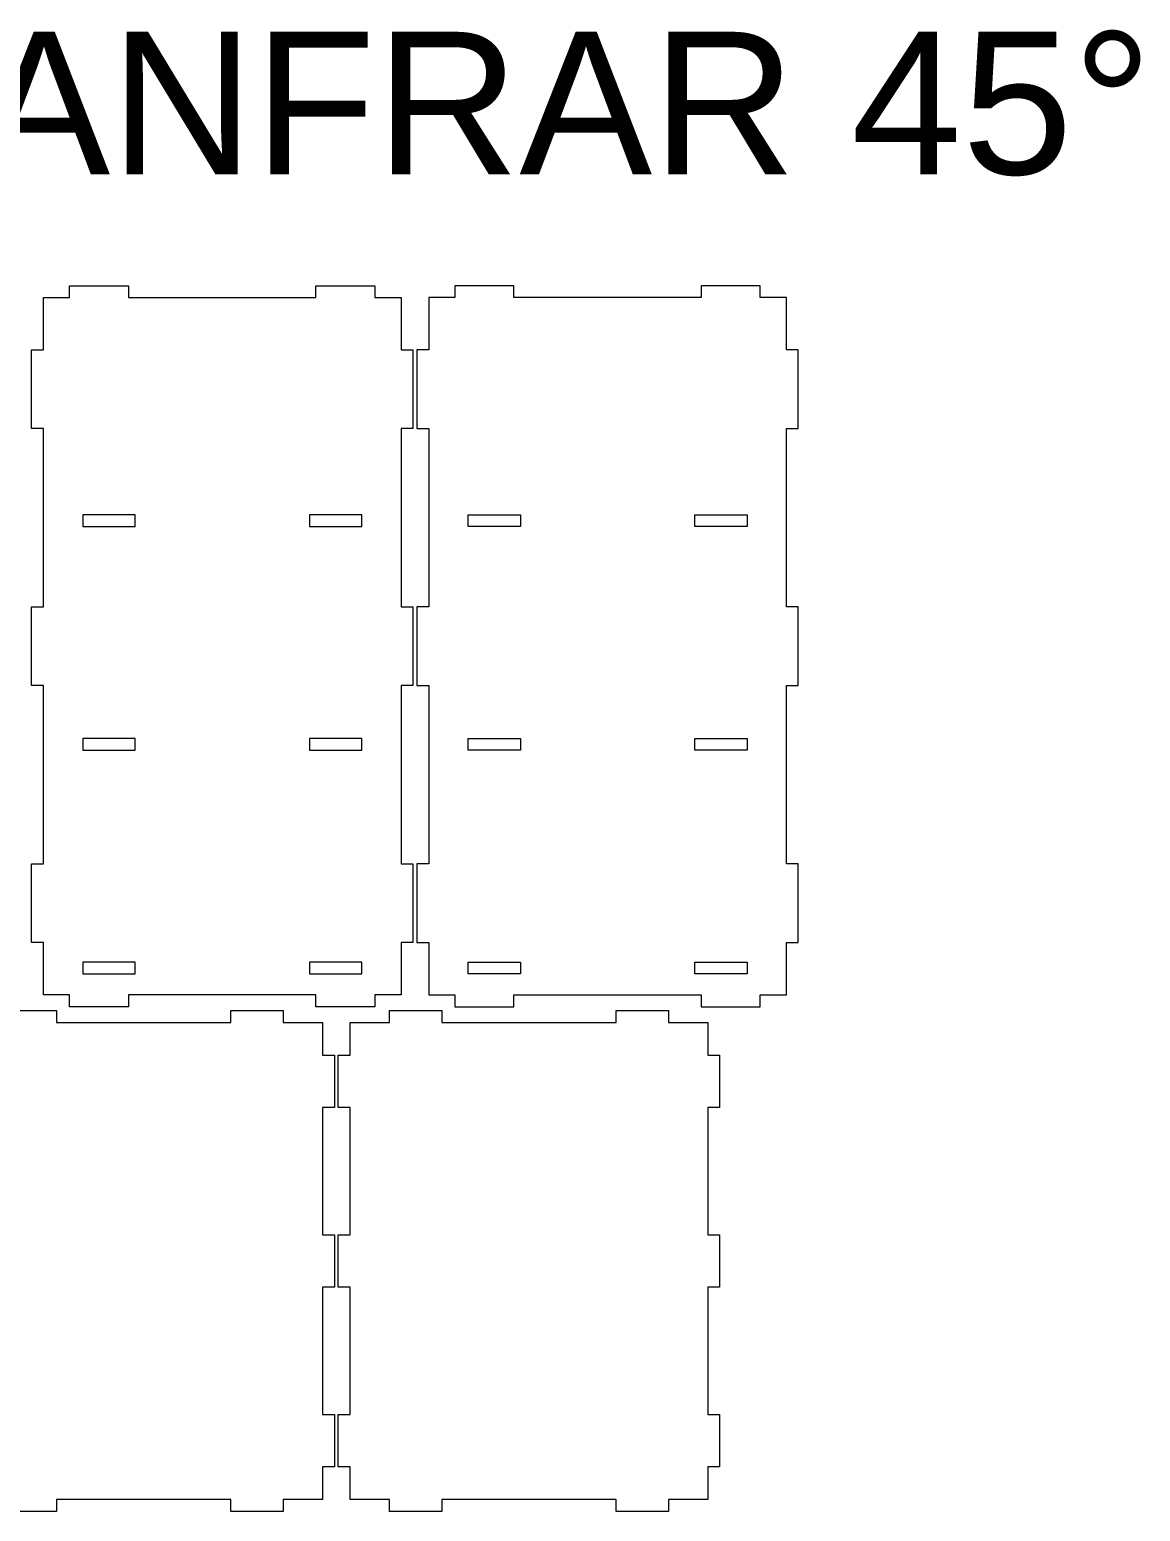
# Model space of a CAD drawing. Header units: millimetres. Extents: x -1821 to 1822, y -775 to 777.
# Drawn here: x -777 to 70, y -523 to 607 of the extents above; entities that cross this region are included whole.
import ezdxf

# ---------------------------------------------------------------- set-up
doc = ezdxf.new("R2010")
doc.units = ezdxf.units.MM
doc.header["$MEASUREMENT"] = 0
doc.layers.add('Layer 1', color=7, linetype='Continuous')
doc.styles.add('0', font='arial.ttf', dxfattribs={"height": 1})

msp = doc.modelspace()

# ---------------------------------------------------------------- linework, layer by layer
at = {"layer": 'Layer 1', "color": 250, "lineweight": 20}
for points, knots in [([(-775.5913, 362.695), (-775.5913, 362.695), (-775.5913, 302.695), (-775.5913, 302.695), (-775.5913, 302.695), (-775.5913, 302.695), (-766.5913, 302.695), (-766.5913, 302.695), (-766.5913, 302.695), (-766.5913, 302.695), (-766.5913, 166.695), (-766.5913, 166.695), (-766.5913, 166.695), (-766.5913, 166.695), (-775.5913, 166.695), (-775.5913, 166.695), (-775.5913, 166.695), (-775.5913, 166.695), (-775.5913, 106.695), (-775.5913, 106.695), (-775.5913, 106.695), (-775.5913, 106.695), (-766.5913, 106.695), (-766.5913, 106.695), (-766.5913, 106.695), (-766.5913, 106.695), (-766.5913, -29.305), (-766.5913, -29.305), (-766.5913, -29.305), (-766.5913, -29.305), (-775.5913, -29.305), (-775.5913, -29.305), (-775.5913, -29.305), (-775.5913, -29.305), (-775.5913, -89.305), (-775.5913, -89.305), (-775.5913, -89.305), (-775.5913, -89.305), (-766.5913, -89.305), (-766.5913, -89.305), (-766.5913, -89.305), (-766.5913, -89.305), (-766.5913, -129.305), (-766.5913, -129.305), (-766.5913, -129.305), (-766.5913, -129.305), (-746.5913, -129.305), (-746.5913, -129.305), (-746.5913, -129.305), (-746.5913, -129.305), (-746.5913, -138.305), (-746.5913, -138.305), (-746.5913, -138.305), (-746.5913, -138.305), (-701.5913, -138.305), (-701.5913, -138.305), (-701.5913, -138.305), (-701.5913, -138.305), (-701.5913, -129.305), (-701.5913, -129.305), (-701.5913, -129.305), (-701.5913, -129.305), (-558.5913, -129.305), (-558.5913, -129.305), (-558.5913, -129.305), (-558.5913, -129.305), (-558.5913, -138.305), (-558.5913, -138.305), (-558.5913, -138.305), (-558.5913, -138.305), (-513.5913, -138.305), (-513.5913, -138.305), (-513.5913, -138.305), (-513.5913, -138.305), (-513.5913, -129.305), (-513.5913, -129.305), (-513.5913, -129.305), (-513.5913, -129.305), (-493.5913, -129.305), (-493.5913, -129.305), (-493.5913, -129.305), (-493.5913, -129.305), (-493.5913, -89.305), (-493.5913, -89.305), (-493.5913, -89.305), (-493.5913, -89.305), (-484.5913, -89.305), (-484.5913, -89.305), (-484.5913, -89.305), (-484.5913, -89.305), (-484.5913, -29.305), (-484.5913, -29.305), (-484.5913, -29.305), (-484.5913, -29.305), (-493.5913, -29.305), (-493.5913, -29.305), (-493.5913, -29.305), (-493.5913, -29.305), (-493.5913, 106.695), (-493.5913, 106.695), (-493.5913, 106.695), (-493.5913, 106.695), (-484.5913, 106.695), (-484.5913, 106.695), (-484.5913, 106.695), (-484.5913, 106.695), (-484.5913, 166.695), (-484.5913, 166.695), (-484.5913, 166.695), (-484.5913, 166.695), (-493.5913, 166.695), (-493.5913, 166.695), (-493.5913, 166.695), (-493.5913, 166.695), (-493.5913, 302.695), (-493.5913, 302.695), (-493.5913, 302.695), (-493.5913, 302.695), (-484.5913, 302.695), (-484.5913, 302.695), (-484.5913, 302.695), (-484.5913, 302.695), (-484.5913, 362.695), (-484.5913, 362.695), (-484.5913, 362.695), (-484.5913, 362.695), (-493.5913, 362.695), (-493.5913, 362.695), (-493.5913, 362.695), (-493.5913, 362.695), (-493.5913, 402.695), (-493.5913, 402.695), (-493.5913, 402.695), (-493.5913, 402.695), (-513.5913, 402.695), (-513.5913, 402.695), (-513.5913, 402.695), (-513.5913, 402.695), (-513.5913, 411.695), (-513.5913, 411.695), (-513.5913, 411.695), (-513.5913, 411.695), (-558.5913, 411.695), (-558.5913, 411.695), (-558.5913, 411.695), (-558.5913, 411.695), (-558.5913, 402.695), (-558.5913, 402.695), (-558.5913, 402.695), (-558.5913, 402.695), (-701.5913, 402.695), (-701.5913, 402.695), (-701.5913, 402.695), (-701.5913, 402.695), (-701.5913, 411.695), (-701.5913, 411.695), (-701.5913, 411.695), (-701.5913, 411.695), (-746.5913, 411.695), (-746.5913, 411.695), (-746.5913, 411.695), (-746.5913, 411.695), (-746.5913, 402.695), (-746.5913, 402.695), (-746.5913, 402.695), (-746.5913, 402.695), (-766.5913, 402.695), (-766.5913, 402.695), (-766.5913, 402.695), (-766.5913, 402.695), (-766.5913, 362.695), (-766.5913, 362.695), (-766.5913, 362.695), (-766.5913, 362.695), (-775.5913, 362.695), (-775.5913, 362.695)], [0, 0, 0, 0, 0.022222222, 0.022222222, 0.022222222, 0.022222222, 0.044444444, 0.044444444, 0.044444444, 0.044444444, 0.066666667, 0.066666667, 0.066666667, 0.066666667, 0.088888889, 0.088888889, 0.088888889, 0.088888889, 0.111111111, 0.111111111, 0.111111111, 0.111111111, 0.133333333, 0.133333333, 0.133333333, 0.133333333, 0.155555556, 0.155555556, 0.155555556, 0.155555556, 0.177777778, 0.177777778, 0.177777778, 0.177777778, 0.2, 0.2, 0.2, 0.2, 0.222222222, 0.222222222, 0.222222222, 0.222222222, 0.244444444, 0.244444444, 0.244444444, 0.244444444, 0.266666667, 0.266666667, 0.266666667, 0.266666667, 0.288888889, 0.288888889, 0.288888889, 0.288888889, 0.311111111, 0.311111111, 0.311111111, 0.311111111, 0.333333333, 0.333333333, 0.333333333, 0.333333333, 0.355555556, 0.355555556, 0.355555556, 0.355555556, 0.377777778, 0.377777778, 0.377777778, 0.377777778, 0.4, 0.4, 0.4, 0.4, 0.422222222, 0.422222222, 0.422222222, 0.422222222, 0.444444444, 0.444444444, 0.444444444, 0.444444444, 0.466666667, 0.466666667, 0.466666667, 0.466666667, 0.488888889, 0.488888889, 0.488888889, 0.488888889, 0.511111111, 0.511111111, 0.511111111, 0.511111111, 0.533333333, 0.533333333, 0.533333333, 0.533333333, 0.555555556, 0.555555556, 0.555555556, 0.555555556, 0.577777778, 0.577777778, 0.577777778, 0.577777778, 0.6, 0.6, 0.6, 0.6, 0.622222222, 0.622222222, 0.622222222, 0.622222222, 0.644444444, 0.644444444, 0.644444444, 0.644444444, 0.666666667, 0.666666667, 0.666666667, 0.666666667, 0.688888889, 0.688888889, 0.688888889, 0.688888889, 0.711111111, 0.711111111, 0.711111111, 0.711111111, 0.733333333, 0.733333333, 0.733333333, 0.733333333, 0.755555556, 0.755555556, 0.755555556, 0.755555556, 0.777777778, 0.777777778, 0.777777778, 0.777777778, 0.8, 0.8, 0.8, 0.8, 0.822222222, 0.822222222, 0.822222222, 0.822222222, 0.844444444, 0.844444444, 0.844444444, 0.844444444, 0.866666667, 0.866666667, 0.866666667, 0.866666667, 0.888888889, 0.888888889, 0.888888889, 0.888888889, 0.911111111, 0.911111111, 0.911111111, 0.911111111, 0.933333333, 0.933333333, 0.933333333, 0.933333333, 0.955555556, 0.955555556, 0.955555556, 0.955555556, 1, 1, 1, 1]), ([(-190.5913, 362.695), (-190.5913, 362.695), (-190.5913, 302.695), (-190.5913, 302.695), (-190.5913, 302.695), (-190.5913, 302.695), (-199.5913, 302.695), (-199.5913, 302.695), (-199.5913, 302.695), (-199.5913, 302.695), (-199.5913, 166.695), (-199.5913, 166.695), (-199.5913, 166.695), (-199.5913, 166.695), (-190.5913, 166.695), (-190.5913, 166.695), (-190.5913, 166.695), (-190.5913, 166.695), (-190.5913, 106.695), (-190.5913, 106.695), (-190.5913, 106.695), (-190.5913, 106.695), (-199.5913, 106.695), (-199.5913, 106.695), (-199.5913, 106.695), (-199.5913, 106.695), (-199.5913, -29.305), (-199.5913, -29.305), (-199.5913, -29.305), (-199.5913, -29.305), (-190.5913, -29.305), (-190.5913, -29.305), (-190.5913, -29.305), (-190.5913, -29.305), (-190.5913, -89.305), (-190.5913, -89.305), (-190.5913, -89.305), (-190.5913, -89.305), (-199.5913, -89.305), (-199.5913, -89.305), (-199.5913, -89.305), (-199.5913, -89.305), (-199.5913, -129.305), (-199.5913, -129.305), (-199.5913, -129.305), (-199.5913, -129.305), (-219.5913, -129.305), (-219.5913, -129.305), (-219.5913, -129.305), (-219.5913, -129.305), (-219.5913, -138.305), (-219.5913, -138.305), (-219.5913, -138.305), (-219.5913, -138.305), (-264.5913, -138.305), (-264.5913, -138.305), (-264.5913, -138.305), (-264.5913, -138.305), (-264.5913, -129.305), (-264.5913, -129.305), (-264.5913, -129.305), (-264.5913, -129.305), (-407.5913, -129.305), (-407.5913, -129.305), (-407.5913, -129.305), (-407.5913, -129.305), (-407.5913, -138.305), (-407.5913, -138.305), (-407.5913, -138.305), (-407.5913, -138.305), (-452.5913, -138.305), (-452.5913, -138.305), (-452.5913, -138.305), (-452.5913, -138.305), (-452.5913, -129.305), (-452.5913, -129.305), (-452.5913, -129.305), (-452.5913, -129.305), (-472.5913, -129.305), (-472.5913, -129.305), (-472.5913, -129.305), (-472.5913, -129.305), (-472.5913, -89.305), (-472.5913, -89.305), (-472.5913, -89.305), (-472.5913, -89.305), (-481.5913, -89.305), (-481.5913, -89.305), (-481.5913, -89.305), (-481.5913, -89.305), (-481.5913, -29.305), (-481.5913, -29.305), (-481.5913, -29.305), (-481.5913, -29.305), (-472.5913, -29.305), (-472.5913, -29.305), (-472.5913, -29.305), (-472.5913, -29.305), (-472.5913, 106.695), (-472.5913, 106.695), (-472.5913, 106.695), (-472.5913, 106.695), (-481.5913, 106.695), (-481.5913, 106.695), (-481.5913, 106.695), (-481.5913, 106.695), (-481.5913, 166.695), (-481.5913, 166.695), (-481.5913, 166.695), (-481.5913, 166.695), (-472.5913, 166.695), (-472.5913, 166.695), (-472.5913, 166.695), (-472.5913, 166.695), (-472.5913, 302.695), (-472.5913, 302.695), (-472.5913, 302.695), (-472.5913, 302.695), (-481.5913, 302.695), (-481.5913, 302.695), (-481.5913, 302.695), (-481.5913, 302.695), (-481.5913, 362.695), (-481.5913, 362.695), (-481.5913, 362.695), (-481.5913, 362.695), (-472.5913, 362.695), (-472.5913, 362.695), (-472.5913, 362.695), (-472.5913, 362.695), (-472.5913, 402.695), (-472.5913, 402.695), (-472.5913, 402.695), (-472.5913, 402.695), (-452.5913, 402.695), (-452.5913, 402.695), (-452.5913, 402.695), (-452.5913, 402.695), (-452.5913, 411.695), (-452.5913, 411.695), (-452.5913, 411.695), (-452.5913, 411.695), (-407.5913, 411.695), (-407.5913, 411.695), (-407.5913, 411.695), (-407.5913, 411.695), (-407.5913, 402.695), (-407.5913, 402.695), (-407.5913, 402.695), (-407.5913, 402.695), (-264.5913, 402.695), (-264.5913, 402.695), (-264.5913, 402.695), (-264.5913, 402.695), (-264.5913, 411.695), (-264.5913, 411.695), (-264.5913, 411.695), (-264.5913, 411.695), (-219.5913, 411.695), (-219.5913, 411.695), (-219.5913, 411.695), (-219.5913, 411.695), (-219.5913, 402.695), (-219.5913, 402.695), (-219.5913, 402.695), (-219.5913, 402.695), (-199.5913, 402.695), (-199.5913, 402.695), (-199.5913, 402.695), (-199.5913, 402.695), (-199.5913, 362.695), (-199.5913, 362.695), (-199.5913, 362.695), (-199.5913, 362.695), (-190.5913, 362.695), (-190.5913, 362.695)], [0, 0, 0, 0, 0.022222222, 0.022222222, 0.022222222, 0.022222222, 0.044444444, 0.044444444, 0.044444444, 0.044444444, 0.066666667, 0.066666667, 0.066666667, 0.066666667, 0.088888889, 0.088888889, 0.088888889, 0.088888889, 0.111111111, 0.111111111, 0.111111111, 0.111111111, 0.133333333, 0.133333333, 0.133333333, 0.133333333, 0.155555556, 0.155555556, 0.155555556, 0.155555556, 0.177777778, 0.177777778, 0.177777778, 0.177777778, 0.2, 0.2, 0.2, 0.2, 0.222222222, 0.222222222, 0.222222222, 0.222222222, 0.244444444, 0.244444444, 0.244444444, 0.244444444, 0.266666667, 0.266666667, 0.266666667, 0.266666667, 0.288888889, 0.288888889, 0.288888889, 0.288888889, 0.311111111, 0.311111111, 0.311111111, 0.311111111, 0.333333333, 0.333333333, 0.333333333, 0.333333333, 0.355555556, 0.355555556, 0.355555556, 0.355555556, 0.377777778, 0.377777778, 0.377777778, 0.377777778, 0.4, 0.4, 0.4, 0.4, 0.422222222, 0.422222222, 0.422222222, 0.422222222, 0.444444444, 0.444444444, 0.444444444, 0.444444444, 0.466666667, 0.466666667, 0.466666667, 0.466666667, 0.488888889, 0.488888889, 0.488888889, 0.488888889, 0.511111111, 0.511111111, 0.511111111, 0.511111111, 0.533333333, 0.533333333, 0.533333333, 0.533333333, 0.555555556, 0.555555556, 0.555555556, 0.555555556, 0.577777778, 0.577777778, 0.577777778, 0.577777778, 0.6, 0.6, 0.6, 0.6, 0.622222222, 0.622222222, 0.622222222, 0.622222222, 0.644444444, 0.644444444, 0.644444444, 0.644444444, 0.666666667, 0.666666667, 0.666666667, 0.666666667, 0.688888889, 0.688888889, 0.688888889, 0.688888889, 0.711111111, 0.711111111, 0.711111111, 0.711111111, 0.733333333, 0.733333333, 0.733333333, 0.733333333, 0.755555556, 0.755555556, 0.755555556, 0.755555556, 0.777777778, 0.777777778, 0.777777778, 0.777777778, 0.8, 0.8, 0.8, 0.8, 0.822222222, 0.822222222, 0.822222222, 0.822222222, 0.844444444, 0.844444444, 0.844444444, 0.844444444, 0.866666667, 0.866666667, 0.866666667, 0.866666667, 0.888888889, 0.888888889, 0.888888889, 0.888888889, 0.911111111, 0.911111111, 0.911111111, 0.911111111, 0.933333333, 0.933333333, 0.933333333, 0.933333333, 0.955555556, 0.955555556, 0.955555556, 0.955555556, 1, 1, 1, 1]), ([(-736.5913, 237.0283), (-736.5913, 237.0283), (-696.5913, 237.0283), (-696.5913, 237.0283), (-696.5913, 237.0283), (-696.5913, 237.0283), (-696.5913, 228.0283), (-696.5913, 228.0283), (-696.5913, 228.0283), (-696.5913, 228.0283), (-736.5913, 228.0283), (-736.5913, 228.0283), (-736.5913, 228.0283), (-736.5913, 228.0283), (-736.5913, 237.0283), (-736.5913, 237.0283)], [0, 0, 0, 0, 0.2, 0.2, 0.2, 0.2, 0.4, 0.4, 0.4, 0.4, 0.6, 0.6, 0.6, 0.6, 1, 1, 1, 1]), ([(-563.5913, 237.0283), (-563.5913, 237.0283), (-523.5913, 237.0283), (-523.5913, 237.0283), (-523.5913, 237.0283), (-523.5913, 237.0283), (-523.5913, 228.0283), (-523.5913, 228.0283), (-523.5913, 228.0283), (-523.5913, 228.0283), (-563.5913, 228.0283), (-563.5913, 228.0283), (-563.5913, 228.0283), (-563.5913, 228.0283), (-563.5913, 237.0283), (-563.5913, 237.0283)], [0, 0, 0, 0, 0.2, 0.2, 0.2, 0.2, 0.4, 0.4, 0.4, 0.4, 0.6, 0.6, 0.6, 0.6, 1, 1, 1, 1]), ([(-402.5913, 237.0283), (-402.5913, 237.0283), (-442.5913, 237.0283), (-442.5913, 237.0283), (-442.5913, 237.0283), (-442.5913, 237.0283), (-442.5913, 228.0283), (-442.5913, 228.0283), (-442.5913, 228.0283), (-442.5913, 228.0283), (-402.5913, 228.0283), (-402.5913, 228.0283), (-402.5913, 228.0283), (-402.5913, 228.0283), (-402.5913, 237.0283), (-402.5913, 237.0283)], [0, 0, 0, 0, 0.2, 0.2, 0.2, 0.2, 0.4, 0.4, 0.4, 0.4, 0.6, 0.6, 0.6, 0.6, 1, 1, 1, 1]), ([(-229.5913, 237.0283), (-229.5913, 237.0283), (-269.5913, 237.0283), (-269.5913, 237.0283), (-269.5913, 237.0283), (-269.5913, 237.0283), (-269.5913, 228.0283), (-269.5913, 228.0283), (-269.5913, 228.0283), (-269.5913, 228.0283), (-229.5913, 228.0283), (-229.5913, 228.0283), (-229.5913, 228.0283), (-229.5913, 228.0283), (-229.5913, 237.0283), (-229.5913, 237.0283)], [0, 0, 0, 0, 0.2, 0.2, 0.2, 0.2, 0.4, 0.4, 0.4, 0.4, 0.6, 0.6, 0.6, 0.6, 1, 1, 1, 1]), ([(-736.5913, 66.3617), (-736.5913, 66.3617), (-696.5913, 66.3617), (-696.5913, 66.3617), (-696.5913, 66.3617), (-696.5913, 66.3617), (-696.5913, 57.3617), (-696.5913, 57.3617), (-696.5913, 57.3617), (-696.5913, 57.3617), (-736.5913, 57.3617), (-736.5913, 57.3617), (-736.5913, 57.3617), (-736.5913, 57.3617), (-736.5913, 66.3617), (-736.5913, 66.3617)], [0, 0, 0, 0, 0.2, 0.2, 0.2, 0.2, 0.4, 0.4, 0.4, 0.4, 0.6, 0.6, 0.6, 0.6, 1, 1, 1, 1]), ([(-563.5913, 66.3617), (-563.5913, 66.3617), (-523.5913, 66.3617), (-523.5913, 66.3617), (-523.5913, 66.3617), (-523.5913, 66.3617), (-523.5913, 57.3617), (-523.5913, 57.3617), (-523.5913, 57.3617), (-523.5913, 57.3617), (-563.5913, 57.3617), (-563.5913, 57.3617), (-563.5913, 57.3617), (-563.5913, 57.3617), (-563.5913, 66.3617), (-563.5913, 66.3617)], [0, 0, 0, 0, 0.2, 0.2, 0.2, 0.2, 0.4, 0.4, 0.4, 0.4, 0.6, 0.6, 0.6, 0.6, 1, 1, 1, 1]), ([(-402.5913, 66.3617), (-402.5913, 66.3617), (-442.5913, 66.3617), (-442.5913, 66.3617), (-442.5913, 66.3617), (-442.5913, 66.3617), (-442.5913, 57.3617), (-442.5913, 57.3617), (-442.5913, 57.3617), (-442.5913, 57.3617), (-402.5913, 57.3617), (-402.5913, 57.3617), (-402.5913, 57.3617), (-402.5913, 57.3617), (-402.5913, 66.3617), (-402.5913, 66.3617)], [0, 0, 0, 0, 0.2, 0.2, 0.2, 0.2, 0.4, 0.4, 0.4, 0.4, 0.6, 0.6, 0.6, 0.6, 1, 1, 1, 1]), ([(-229.5913, 66.3617), (-229.5913, 66.3617), (-269.5913, 66.3617), (-269.5913, 66.3617), (-269.5913, 66.3617), (-269.5913, 66.3617), (-269.5913, 57.3617), (-269.5913, 57.3617), (-269.5913, 57.3617), (-269.5913, 57.3617), (-229.5913, 57.3617), (-229.5913, 57.3617), (-229.5913, 57.3617), (-229.5913, 57.3617), (-229.5913, 66.3617), (-229.5913, 66.3617)], [0, 0, 0, 0, 0.2, 0.2, 0.2, 0.2, 0.4, 0.4, 0.4, 0.4, 0.6, 0.6, 0.6, 0.6, 1, 1, 1, 1]), ([(-736.5913, -104.305), (-736.5913, -104.305), (-696.5913, -104.305), (-696.5913, -104.305), (-696.5913, -104.305), (-696.5913, -104.305), (-696.5913, -113.305), (-696.5913, -113.305), (-696.5913, -113.305), (-696.5913, -113.305), (-736.5913, -113.305), (-736.5913, -113.305), (-736.5913, -113.305), (-736.5913, -113.305), (-736.5913, -104.305), (-736.5913, -104.305)], [0, 0, 0, 0, 0.2, 0.2, 0.2, 0.2, 0.4, 0.4, 0.4, 0.4, 0.6, 0.6, 0.6, 0.6, 1, 1, 1, 1]), ([(-563.5913, -104.305), (-563.5913, -104.305), (-523.5913, -104.305), (-523.5913, -104.305), (-523.5913, -104.305), (-523.5913, -104.305), (-523.5913, -113.305), (-523.5913, -113.305), (-523.5913, -113.305), (-523.5913, -113.305), (-563.5913, -113.305), (-563.5913, -113.305), (-563.5913, -113.305), (-563.5913, -113.305), (-563.5913, -104.305), (-563.5913, -104.305)], [0, 0, 0, 0, 0.2, 0.2, 0.2, 0.2, 0.4, 0.4, 0.4, 0.4, 0.6, 0.6, 0.6, 0.6, 1, 1, 1, 1]), ([(-402.5913, -104.305), (-402.5913, -104.305), (-442.5913, -104.305), (-442.5913, -104.305), (-442.5913, -104.305), (-442.5913, -104.305), (-442.5913, -113.305), (-442.5913, -113.305), (-442.5913, -113.305), (-442.5913, -113.305), (-402.5913, -113.305), (-402.5913, -113.305), (-402.5913, -113.305), (-402.5913, -113.305), (-402.5913, -104.305), (-402.5913, -104.305)], [0, 0, 0, 0, 0.2, 0.2, 0.2, 0.2, 0.4, 0.4, 0.4, 0.4, 0.6, 0.6, 0.6, 0.6, 1, 1, 1, 1]), ([(-229.5913, -104.305), (-229.5913, -104.305), (-269.5913, -104.305), (-269.5913, -104.305), (-269.5913, -104.305), (-269.5913, -104.305), (-269.5913, -113.305), (-269.5913, -113.305), (-269.5913, -113.305), (-269.5913, -113.305), (-229.5913, -113.305), (-229.5913, -113.305), (-229.5913, -113.305), (-229.5913, -113.305), (-229.5913, -104.305), (-229.5913, -104.305)], [0, 0, 0, 0, 0.2, 0.2, 0.2, 0.2, 0.4, 0.4, 0.4, 0.4, 0.6, 0.6, 0.6, 0.6, 1, 1, 1, 1]), ([(-553.5913, -449.305), (-553.5913, -449.305), (-553.5913, -352.305), (-553.5913, -352.305), (-553.5913, -352.305), (-553.5913, -352.305), (-544.5913, -352.305), (-544.5913, -352.305), (-544.5913, -352.305), (-544.5913, -352.305), (-544.5913, -312.305), (-544.5913, -312.305), (-544.5913, -312.305), (-544.5913, -312.305), (-553.5913, -312.305), (-553.5913, -312.305), (-553.5913, -312.305), (-553.5913, -312.305), (-553.5913, -215.305), (-553.5913, -215.305), (-553.5913, -215.305), (-553.5913, -215.305), (-544.5913, -215.305), (-544.5913, -215.305), (-544.5913, -215.305), (-544.5913, -215.305), (-544.5913, -175.305), (-544.5913, -175.305), (-544.5913, -175.305), (-544.5913, -175.305), (-553.5913, -175.305), (-553.5913, -175.305), (-553.5913, -175.305), (-553.5913, -175.305), (-553.5913, -150.305), (-553.5913, -150.305), (-553.5913, -150.305), (-553.5913, -150.305), (-583.5913, -150.305), (-583.5913, -150.305), (-583.5913, -150.305), (-583.5913, -150.305), (-583.5913, -141.305), (-583.5913, -141.305), (-583.5913, -141.305), (-583.5913, -141.305), (-623.5913, -141.305), (-623.5913, -141.305), (-623.5913, -141.305), (-623.5913, -141.305), (-623.5913, -150.305), (-623.5913, -150.305), (-623.5913, -150.305), (-623.5913, -150.305), (-756.5913, -150.305), (-756.5913, -150.305), (-756.5913, -150.305), (-756.5913, -150.305), (-756.5913, -141.305), (-756.5913, -141.305), (-756.5913, -141.305), (-756.5913, -141.305), (-796.5913, -141.305), (-796.5913, -141.305), (-796.5913, -141.305), (-796.5913, -141.305), (-796.5913, -150.305), (-796.5913, -150.305), (-796.5913, -150.305), (-796.5913, -150.305), (-826.5913, -150.305), (-826.5913, -150.305), (-826.5913, -150.305), (-826.5913, -150.305), (-826.5913, -175.305), (-826.5913, -175.305), (-826.5913, -175.305), (-826.5913, -175.305), (-835.5913, -175.305), (-835.5913, -175.305), (-835.5913, -175.305), (-835.5913, -175.305), (-835.5913, -215.305), (-835.5913, -215.305), (-835.5913, -215.305), (-835.5913, -215.305), (-826.5913, -215.305), (-826.5913, -215.305), (-826.5913, -215.305), (-826.5913, -215.305), (-826.5913, -312.305), (-826.5913, -312.305), (-826.5913, -312.305), (-826.5913, -312.305), (-835.5913, -312.305), (-835.5913, -312.305), (-835.5913, -312.305), (-835.5913, -312.305), (-835.5913, -352.305), (-835.5913, -352.305), (-835.5913, -352.305), (-835.5913, -352.305), (-826.5913, -352.305), (-826.5913, -352.305), (-826.5913, -352.305), (-826.5913, -352.305), (-826.5913, -449.305), (-826.5913, -449.305), (-826.5913, -449.305), (-826.5913, -449.305), (-835.5913, -449.305), (-835.5913, -449.305), (-835.5913, -449.305), (-835.5913, -449.305), (-835.5913, -489.305), (-835.5913, -489.305), (-835.5913, -489.305), (-835.5913, -489.305), (-826.5913, -489.305), (-826.5913, -489.305), (-826.5913, -489.305), (-826.5913, -489.305), (-826.5913, -514.305), (-826.5913, -514.305), (-826.5913, -514.305), (-826.5913, -514.305), (-796.5913, -514.305), (-796.5913, -514.305), (-796.5913, -514.305), (-796.5913, -514.305), (-796.5913, -523.305), (-796.5913, -523.305), (-796.5913, -523.305), (-796.5913, -523.305), (-756.5913, -523.305), (-756.5913, -523.305), (-756.5913, -523.305), (-756.5913, -523.305), (-756.5913, -514.305), (-756.5913, -514.305), (-756.5913, -514.305), (-756.5913, -514.305), (-623.5913, -514.305), (-623.5913, -514.305), (-623.5913, -514.305), (-623.5913, -514.305), (-623.5913, -523.305), (-623.5913, -523.305), (-623.5913, -523.305), (-623.5913, -523.305), (-583.5913, -523.305), (-583.5913, -523.305), (-583.5913, -523.305), (-583.5913, -523.305), (-583.5913, -514.305), (-583.5913, -514.305), (-583.5913, -514.305), (-583.5913, -514.305), (-553.5913, -514.305), (-553.5913, -514.305), (-553.5913, -514.305), (-553.5913, -514.305), (-553.5913, -489.305), (-553.5913, -489.305), (-553.5913, -489.305), (-553.5913, -489.305), (-544.5913, -489.305), (-544.5913, -489.305), (-544.5913, -489.305), (-544.5913, -489.305), (-544.5913, -449.305), (-544.5913, -449.305), (-544.5913, -449.305), (-544.5913, -449.305), (-553.5913, -449.305), (-553.5913, -449.305)], [0, 0, 0, 0, 0.022222222, 0.022222222, 0.022222222, 0.022222222, 0.044444444, 0.044444444, 0.044444444, 0.044444444, 0.066666667, 0.066666667, 0.066666667, 0.066666667, 0.088888889, 0.088888889, 0.088888889, 0.088888889, 0.111111111, 0.111111111, 0.111111111, 0.111111111, 0.133333333, 0.133333333, 0.133333333, 0.133333333, 0.155555556, 0.155555556, 0.155555556, 0.155555556, 0.177777778, 0.177777778, 0.177777778, 0.177777778, 0.2, 0.2, 0.2, 0.2, 0.222222222, 0.222222222, 0.222222222, 0.222222222, 0.244444444, 0.244444444, 0.244444444, 0.244444444, 0.266666667, 0.266666667, 0.266666667, 0.266666667, 0.288888889, 0.288888889, 0.288888889, 0.288888889, 0.311111111, 0.311111111, 0.311111111, 0.311111111, 0.333333333, 0.333333333, 0.333333333, 0.333333333, 0.355555556, 0.355555556, 0.355555556, 0.355555556, 0.377777778, 0.377777778, 0.377777778, 0.377777778, 0.4, 0.4, 0.4, 0.4, 0.422222222, 0.422222222, 0.422222222, 0.422222222, 0.444444444, 0.444444444, 0.444444444, 0.444444444, 0.466666667, 0.466666667, 0.466666667, 0.466666667, 0.488888889, 0.488888889, 0.488888889, 0.488888889, 0.511111111, 0.511111111, 0.511111111, 0.511111111, 0.533333333, 0.533333333, 0.533333333, 0.533333333, 0.555555556, 0.555555556, 0.555555556, 0.555555556, 0.577777778, 0.577777778, 0.577777778, 0.577777778, 0.6, 0.6, 0.6, 0.6, 0.622222222, 0.622222222, 0.622222222, 0.622222222, 0.644444444, 0.644444444, 0.644444444, 0.644444444, 0.666666667, 0.666666667, 0.666666667, 0.666666667, 0.688888889, 0.688888889, 0.688888889, 0.688888889, 0.711111111, 0.711111111, 0.711111111, 0.711111111, 0.733333333, 0.733333333, 0.733333333, 0.733333333, 0.755555556, 0.755555556, 0.755555556, 0.755555556, 0.777777778, 0.777777778, 0.777777778, 0.777777778, 0.8, 0.8, 0.8, 0.8, 0.822222222, 0.822222222, 0.822222222, 0.822222222, 0.844444444, 0.844444444, 0.844444444, 0.844444444, 0.866666667, 0.866666667, 0.866666667, 0.866666667, 0.888888889, 0.888888889, 0.888888889, 0.888888889, 0.911111111, 0.911111111, 0.911111111, 0.911111111, 0.933333333, 0.933333333, 0.933333333, 0.933333333, 0.955555556, 0.955555556, 0.955555556, 0.955555556, 1, 1, 1, 1]), ([(-259.5913, -449.305), (-259.5913, -449.305), (-259.5913, -352.305), (-259.5913, -352.305), (-259.5913, -352.305), (-259.5913, -352.305), (-250.5913, -352.305), (-250.5913, -352.305), (-250.5913, -352.305), (-250.5913, -352.305), (-250.5913, -312.305), (-250.5913, -312.305), (-250.5913, -312.305), (-250.5913, -312.305), (-259.5913, -312.305), (-259.5913, -312.305), (-259.5913, -312.305), (-259.5913, -312.305), (-259.5913, -215.305), (-259.5913, -215.305), (-259.5913, -215.305), (-259.5913, -215.305), (-250.5913, -215.305), (-250.5913, -215.305), (-250.5913, -215.305), (-250.5913, -215.305), (-250.5913, -175.305), (-250.5913, -175.305), (-250.5913, -175.305), (-250.5913, -175.305), (-259.5913, -175.305), (-259.5913, -175.305), (-259.5913, -175.305), (-259.5913, -175.305), (-259.5913, -150.305), (-259.5913, -150.305), (-259.5913, -150.305), (-259.5913, -150.305), (-289.5913, -150.305), (-289.5913, -150.305), (-289.5913, -150.305), (-289.5913, -150.305), (-289.5913, -141.305), (-289.5913, -141.305), (-289.5913, -141.305), (-289.5913, -141.305), (-329.5913, -141.305), (-329.5913, -141.305), (-329.5913, -141.305), (-329.5913, -141.305), (-329.5913, -150.305), (-329.5913, -150.305), (-329.5913, -150.305), (-329.5913, -150.305), (-462.5913, -150.305), (-462.5913, -150.305), (-462.5913, -150.305), (-462.5913, -150.305), (-462.5913, -141.305), (-462.5913, -141.305), (-462.5913, -141.305), (-462.5913, -141.305), (-502.5913, -141.305), (-502.5913, -141.305), (-502.5913, -141.305), (-502.5913, -141.305), (-502.5913, -150.305), (-502.5913, -150.305), (-502.5913, -150.305), (-502.5913, -150.305), (-532.5913, -150.305), (-532.5913, -150.305), (-532.5913, -150.305), (-532.5913, -150.305), (-532.5913, -175.305), (-532.5913, -175.305), (-532.5913, -175.305), (-532.5913, -175.305), (-541.5913, -175.305), (-541.5913, -175.305), (-541.5913, -175.305), (-541.5913, -175.305), (-541.5913, -215.305), (-541.5913, -215.305), (-541.5913, -215.305), (-541.5913, -215.305), (-532.5913, -215.305), (-532.5913, -215.305), (-532.5913, -215.305), (-532.5913, -215.305), (-532.5913, -312.305), (-532.5913, -312.305), (-532.5913, -312.305), (-532.5913, -312.305), (-541.5913, -312.305), (-541.5913, -312.305), (-541.5913, -312.305), (-541.5913, -312.305), (-541.5913, -352.305), (-541.5913, -352.305), (-541.5913, -352.305), (-541.5913, -352.305), (-532.5913, -352.305), (-532.5913, -352.305), (-532.5913, -352.305), (-532.5913, -352.305), (-532.5913, -449.305), (-532.5913, -449.305), (-532.5913, -449.305), (-532.5913, -449.305), (-541.5913, -449.305), (-541.5913, -449.305), (-541.5913, -449.305), (-541.5913, -449.305), (-541.5913, -489.305), (-541.5913, -489.305), (-541.5913, -489.305), (-541.5913, -489.305), (-532.5913, -489.305), (-532.5913, -489.305), (-532.5913, -489.305), (-532.5913, -489.305), (-532.5913, -514.305), (-532.5913, -514.305), (-532.5913, -514.305), (-532.5913, -514.305), (-502.5913, -514.305), (-502.5913, -514.305), (-502.5913, -514.305), (-502.5913, -514.305), (-502.5913, -523.305), (-502.5913, -523.305), (-502.5913, -523.305), (-502.5913, -523.305), (-462.5913, -523.305), (-462.5913, -523.305), (-462.5913, -523.305), (-462.5913, -523.305), (-462.5913, -514.305), (-462.5913, -514.305), (-462.5913, -514.305), (-462.5913, -514.305), (-329.5913, -514.305), (-329.5913, -514.305), (-329.5913, -514.305), (-329.5913, -514.305), (-329.5913, -523.305), (-329.5913, -523.305), (-329.5913, -523.305), (-329.5913, -523.305), (-289.5913, -523.305), (-289.5913, -523.305), (-289.5913, -523.305), (-289.5913, -523.305), (-289.5913, -514.305), (-289.5913, -514.305), (-289.5913, -514.305), (-289.5913, -514.305), (-259.5913, -514.305), (-259.5913, -514.305), (-259.5913, -514.305), (-259.5913, -514.305), (-259.5913, -489.305), (-259.5913, -489.305), (-259.5913, -489.305), (-259.5913, -489.305), (-250.5913, -489.305), (-250.5913, -489.305), (-250.5913, -489.305), (-250.5913, -489.305), (-250.5913, -449.305), (-250.5913, -449.305), (-250.5913, -449.305), (-250.5913, -449.305), (-259.5913, -449.305), (-259.5913, -449.305)], [0, 0, 0, 0, 0.022222222, 0.022222222, 0.022222222, 0.022222222, 0.044444444, 0.044444444, 0.044444444, 0.044444444, 0.066666667, 0.066666667, 0.066666667, 0.066666667, 0.088888889, 0.088888889, 0.088888889, 0.088888889, 0.111111111, 0.111111111, 0.111111111, 0.111111111, 0.133333333, 0.133333333, 0.133333333, 0.133333333, 0.155555556, 0.155555556, 0.155555556, 0.155555556, 0.177777778, 0.177777778, 0.177777778, 0.177777778, 0.2, 0.2, 0.2, 0.2, 0.222222222, 0.222222222, 0.222222222, 0.222222222, 0.244444444, 0.244444444, 0.244444444, 0.244444444, 0.266666667, 0.266666667, 0.266666667, 0.266666667, 0.288888889, 0.288888889, 0.288888889, 0.288888889, 0.311111111, 0.311111111, 0.311111111, 0.311111111, 0.333333333, 0.333333333, 0.333333333, 0.333333333, 0.355555556, 0.355555556, 0.355555556, 0.355555556, 0.377777778, 0.377777778, 0.377777778, 0.377777778, 0.4, 0.4, 0.4, 0.4, 0.422222222, 0.422222222, 0.422222222, 0.422222222, 0.444444444, 0.444444444, 0.444444444, 0.444444444, 0.466666667, 0.466666667, 0.466666667, 0.466666667, 0.488888889, 0.488888889, 0.488888889, 0.488888889, 0.511111111, 0.511111111, 0.511111111, 0.511111111, 0.533333333, 0.533333333, 0.533333333, 0.533333333, 0.555555556, 0.555555556, 0.555555556, 0.555555556, 0.577777778, 0.577777778, 0.577777778, 0.577777778, 0.6, 0.6, 0.6, 0.6, 0.622222222, 0.622222222, 0.622222222, 0.622222222, 0.644444444, 0.644444444, 0.644444444, 0.644444444, 0.666666667, 0.666666667, 0.666666667, 0.666666667, 0.688888889, 0.688888889, 0.688888889, 0.688888889, 0.711111111, 0.711111111, 0.711111111, 0.711111111, 0.733333333, 0.733333333, 0.733333333, 0.733333333, 0.755555556, 0.755555556, 0.755555556, 0.755555556, 0.777777778, 0.777777778, 0.777777778, 0.777777778, 0.8, 0.8, 0.8, 0.8, 0.822222222, 0.822222222, 0.822222222, 0.822222222, 0.844444444, 0.844444444, 0.844444444, 0.844444444, 0.866666667, 0.866666667, 0.866666667, 0.866666667, 0.888888889, 0.888888889, 0.888888889, 0.888888889, 0.911111111, 0.911111111, 0.911111111, 0.911111111, 0.933333333, 0.933333333, 0.933333333, 0.933333333, 0.955555556, 0.955555556, 0.955555556, 0.955555556, 1, 1, 1, 1])]:
    msp.add_open_spline(points, degree=3, knots=knots, dxfattribs=at)

# ---------------------------------------------------------------- texts
at = {"layer": 'Layer 1', "color": 250, "style": '0'}
msp.add_text('AMARELO CHANFRAR 45°', height=108.75744, dxfattribs=at).set_placement((-1821.4666, 496.6858))

doc.saveas('drawing.dxf')
